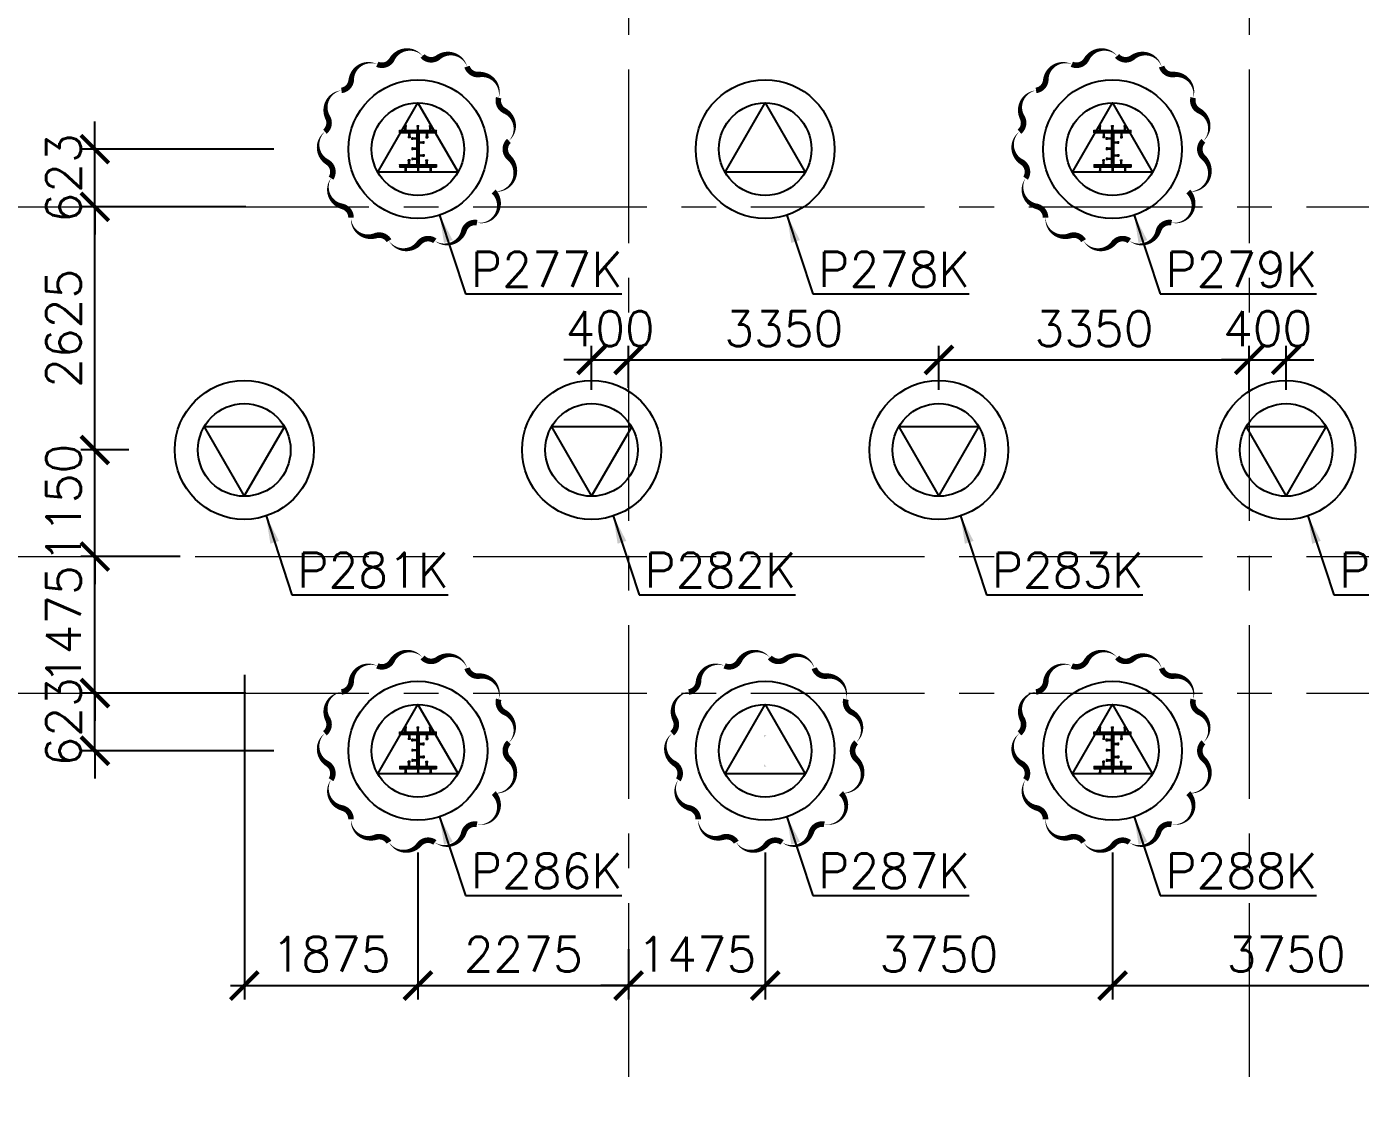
# Model space of a CAD drawing. Header units: millimetres. Extents: x -346728 to 1320345, y -537202 to -385966.
# Drawn here: x 200038 to 214440, y -466360 to -454746 of the extents above; entities that cross this region are included whole.
import ezdxf

# ---------------------------------------------------------------- set-up
doc = ezdxf.new("R2010")
doc.units = ezdxf.units.MM
doc.header["$LTSCALE"] = 100
doc.linetypes.add('X1326_GLB$0$CENTER', pattern=[2, 1.25, -0.25, 0.25, -0.25])
doc.layers.add('CL load', color=1, linetype='Continuous', plot=False)
for name, color, linetype in [('hach', 253, 'Continuous'), ('PILE MARK', 8, 'Continuous'), ('PL', 3, 'Continuous')]:
    doc.layers.add(name, color=color, linetype=linetype)
for name, color, linetype, lineweight in [('KCMANH', 8, 'Continuous', 13), ('KINGPOST', 5, 'Continuous', 20), ('X1326_GLB$0$A-tim', 8, 'X1326_GLB$0$CENTER', 9)]:
    doc.layers.add(name, color=color, linetype=linetype, lineweight=lineweight)
doc.styles.add('simplex', font='simplex.shx')
doc.dimstyles.new('100', dxfattribs={"dimscale": 150, "dimtxt": 2.5, "dimasz": 2, "dimexe": 1, "dimexo": 1, "dimgap": 1, "dimtad": 1, "dimdec": 0, "dimzin": 0, "dimdsep": 46, "dimtxsty": 'simplex', "dimblk": 'ARCHTICK', "dimcen": 1, "dimdle": 1, "dimclrd": 256, "dimclre": 256, "dimclrt": 6, "dimadec": 0, "dimazin": 0, "dimtfac": 1, "dimtdec": 0, "dimtix": 1, "dimtmove": 2, "dimatfit": 3, "dimfxl": 1, "dimtolj": 1, "dimtzin": 0, "dimarcsym": 0})
pattern_1 = [(45, (188543.33, 11377564.439), (-8.980256121, 8.980256121), []), (135, (188543.33, 11377564.439), (-8.980256121, -8.980256121), [])]

# ---------------------------------------------------------------- blocks, each defined once
blk = doc.blocks.new('_ArchTick')
at = {"color": 0, "linetype": 'ByBlock', "const_width": 0.15}
blk.add_lwpolyline([(-0.5, -0.5), (0.5, 0.5)], dxfattribs=at)
blk = doc.blocks.new('*D607')
at = {"layer": 'CL load', "lineweight": -2, "transparency": 16777216}
for p, q in [((202389, -461744), (202389, -465250)), ((204264, -463664), (204264, -465250)), ((202239, -465100), (204414, -465100))]:
    blk.add_line(p, q, dxfattribs=at)
at = {"layer": 'DEFPOINTS', "color": 0, "transparency": 16777216}
for p in [(202389, -461594), (204264, -463514, 0), (204264, -465100)]:
    blk.add_point(p, dxfattribs=at)
at = {"layer": 'CL load', "lineweight": -2, "transparency": 16777216, "xscale": 300, "yscale": 300, "zscale": 300, "rotation": 180}
blk.add_blockref('_ArchTick', (202389, -465100), dxfattribs=at)
at = {"layer": 'CL load', "lineweight": -2, "transparency": 16777216, "xscale": 300, "yscale": 300, "zscale": 300}
blk.add_blockref('_ArchTick', (204264, -465100), dxfattribs=at)
at = {"layer": 'CL load', "color": 6, "transparency": 16777216, "insert": (203326, -464762), "char_height": 375, "attachment_point": 5, "style": 'simplex'}
blk.add_mtext('\\A1;1875', dxfattribs=at)
blk = doc.blocks.new('*D608')
at = {"layer": 'CL load', "lineweight": -2, "transparency": 16777216}
for p, q in [((204264, -463664), (204264, -465250)), ((206538, -464707), (206538, -465250)), ((204114, -465100), (206688, -465100))]:
    blk.add_line(p, q, dxfattribs=at)
at = {"layer": 'DEFPOINTS', "color": 0, "transparency": 16777216}
for p in [(204264, -463514, 0), (206538, -464557, 0), (206538, -465100)]:
    blk.add_point(p, dxfattribs=at)
at = {"layer": 'CL load', "lineweight": -2, "transparency": 16777216, "xscale": 300, "yscale": 300, "zscale": 300, "rotation": 180}
blk.add_blockref('_ArchTick', (204264, -465100), dxfattribs=at)
at = {"layer": 'CL load', "lineweight": -2, "transparency": 16777216, "xscale": 300, "yscale": 300, "zscale": 300}
blk.add_blockref('_ArchTick', (206538, -465100), dxfattribs=at)
at = {"layer": 'CL load', "color": 6, "transparency": 16777216, "insert": (205401, -464762), "char_height": 375, "attachment_point": 5, "style": 'simplex'}
blk.add_mtext('\\A1;2275', dxfattribs=at)
blk = doc.blocks.new('*D609')
at = {"layer": 'CL load', "lineweight": -2, "transparency": 16777216}
for p, q in [((208014, -463664), (208014, -465250)), ((206538, -464707), (206538, -465250)), ((206538, -465100), (206238, -465100)), ((206538, -465100), (208014, -465100)), ((208014, -465100), (208314, -465100))]:
    blk.add_line(p, q, dxfattribs=at)
at = {"layer": 'DEFPOINTS', "color": 0, "transparency": 16777216}
for p in [(208014, -463514), (206538, -464557, 0), (208014, -465100)]:
    blk.add_point(p, dxfattribs=at)
at = {"layer": 'CL load', "lineweight": -2, "transparency": 16777216, "xscale": 300, "yscale": 300, "zscale": 300}
blk.add_blockref('_ArchTick', (206538, -465100), dxfattribs=at)
at = {"layer": 'CL load', "lineweight": -2, "transparency": 16777216, "xscale": 300, "yscale": 300, "zscale": 300, "rotation": 180}
blk.add_blockref('_ArchTick', (208014, -465100), dxfattribs=at)
at = {"layer": 'CL load', "color": 6, "transparency": 16777216, "insert": (207276, -464762), "char_height": 375, "attachment_point": 5, "style": 'simplex'}
blk.add_mtext('\\A1;1475', dxfattribs=at)
blk = doc.blocks.new('*D610')
at = {"layer": 'CL load', "lineweight": -2, "transparency": 16777216}
for p, q in [((208014, -463664), (208014, -465250)), ((211764, -463664), (211764, -465250)), ((207864, -465100), (211914, -465100))]:
    blk.add_line(p, q, dxfattribs=at)
at = {"layer": 'DEFPOINTS', "color": 0, "transparency": 16777216}
for p in [(208014, -463514), (211764, -463514), (211764, -465100)]:
    blk.add_point(p, dxfattribs=at)
at = {"layer": 'CL load', "lineweight": -2, "transparency": 16777216, "xscale": 300, "yscale": 300, "zscale": 300, "rotation": 180}
blk.add_blockref('_ArchTick', (208014, -465100), dxfattribs=at)
at = {"layer": 'CL load', "lineweight": -2, "transparency": 16777216, "xscale": 300, "yscale": 300, "zscale": 300}
blk.add_blockref('_ArchTick', (211764, -465100), dxfattribs=at)
at = {"layer": 'CL load', "color": 6, "transparency": 16777216, "insert": (209889, -464762), "char_height": 375, "attachment_point": 5, "style": 'simplex'}
blk.add_mtext('\\A1;3750', dxfattribs=at)
blk = doc.blocks.new('*D611')
at = {"layer": 'CL load', "lineweight": -2, "transparency": 16777216}
for p, q in [((211764, -463664), (211764, -465250)), ((215514, -463664), (215514, -465250)), ((211614, -465100), (215664, -465100))]:
    blk.add_line(p, q, dxfattribs=at)
at = {"layer": 'DEFPOINTS', "color": 0, "transparency": 16777216}
for p in [(211764, -463514), (215514, -463514, 0), (215514, -465100)]:
    blk.add_point(p, dxfattribs=at)
at = {"layer": 'CL load', "lineweight": -2, "transparency": 16777216, "xscale": 300, "yscale": 300, "zscale": 300, "rotation": 180}
blk.add_blockref('_ArchTick', (211764, -465100), dxfattribs=at)
at = {"layer": 'CL load', "lineweight": -2, "transparency": 16777216, "xscale": 300, "yscale": 300, "zscale": 300}
blk.add_blockref('_ArchTick', (215514, -465100), dxfattribs=at)
at = {"layer": 'CL load', "color": 6, "transparency": 16777216, "insert": (213639, -464762), "char_height": 375, "attachment_point": 5, "style": 'simplex'}
blk.add_mtext('\\A1;3750', dxfattribs=at)
blk = doc.blocks.new('*D613')
at = {"layer": 'CL load', "lineweight": -2, "transparency": 16777216}
for p, q in [((206139, -458667), (206139, -458194)), ((206538, -458646), (206538, -458194)), ((206139, -458344), (205839, -458344)), ((206139, -458344), (206538, -458344)), ((206538, -458344), (206838, -458344))]:
    blk.add_line(p, q, dxfattribs=at)
at = {"layer": 'DEFPOINTS', "color": 0, "transparency": 16777216}
for p in [(206538, -458344), (206139, -458817, 0), (206538, -458796, 0)]:
    blk.add_point(p, dxfattribs=at)
at = {"layer": 'CL load', "lineweight": -2, "transparency": 16777216, "xscale": 300, "yscale": 300, "zscale": 300}
blk.add_blockref('_ArchTick', (206139, -458344), dxfattribs=at)
at = {"layer": 'CL load', "lineweight": -2, "transparency": 16777216, "xscale": 300, "yscale": 300, "zscale": 300, "rotation": 180}
blk.add_blockref('_ArchTick', (206538, -458344), dxfattribs=at)
at = {"layer": 'CL load', "color": 6, "transparency": 16777216, "insert": (206339, -458007), "char_height": 375, "attachment_point": 5, "style": 'simplex'}
blk.add_mtext('\\A1;400', dxfattribs=at)
blk = doc.blocks.new('*D614')
at = {"layer": 'CL load', "lineweight": -2, "transparency": 16777216}
for p, q in [((206538, -458646), (206538, -458194)), ((209889, -458667), (209889, -458194)), ((206388, -458344), (210039, -458344))]:
    blk.add_line(p, q, dxfattribs=at)
at = {"layer": 'DEFPOINTS', "color": 0, "transparency": 16777216}
for p in [(209889, -458344), (206538, -458796, 0), (209889, -458817, 0)]:
    blk.add_point(p, dxfattribs=at)
at = {"layer": 'CL load', "lineweight": -2, "transparency": 16777216, "xscale": 300, "yscale": 300, "zscale": 300, "rotation": 180}
blk.add_blockref('_ArchTick', (206538, -458344), dxfattribs=at)
at = {"layer": 'CL load', "lineweight": -2, "transparency": 16777216, "xscale": 300, "yscale": 300, "zscale": 300}
blk.add_blockref('_ArchTick', (209889, -458344), dxfattribs=at)
at = {"layer": 'CL load', "color": 6, "transparency": 16777216, "insert": (208214, -458007), "char_height": 375, "attachment_point": 5, "style": 'simplex'}
blk.add_mtext('\\A1;3350', dxfattribs=at)
blk = doc.blocks.new('*D615')
at = {"layer": 'CL load', "lineweight": -2, "transparency": 16777216}
for p, q in [((209889, -458667), (209889, -458194)), ((213239, -458676), (213239, -458194)), ((209739, -458344), (213389, -458344))]:
    blk.add_line(p, q, dxfattribs=at)
at = {"layer": 'DEFPOINTS', "color": 0, "transparency": 16777216}
for p in [(213239, -458344), (209889, -458817, 0), (213239, -458826, 0)]:
    blk.add_point(p, dxfattribs=at)
at = {"layer": 'CL load', "lineweight": -2, "transparency": 16777216, "xscale": 300, "yscale": 300, "zscale": 300, "rotation": 180}
blk.add_blockref('_ArchTick', (209889, -458344), dxfattribs=at)
at = {"layer": 'CL load', "lineweight": -2, "transparency": 16777216, "xscale": 300, "yscale": 300, "zscale": 300}
blk.add_blockref('_ArchTick', (213239, -458344), dxfattribs=at)
at = {"layer": 'CL load', "color": 6, "transparency": 16777216, "insert": (211564, -458007), "char_height": 375, "attachment_point": 5, "style": 'simplex'}
blk.add_mtext('\\A1;3350', dxfattribs=at)
blk = doc.blocks.new('*D616')
at = {"layer": 'CL load', "lineweight": -2, "transparency": 16777216}
for p, q in [((213239, -458676), (213239, -458194)), ((213639, -458667), (213639, -458194)), ((213239, -458344), (212939, -458344)), ((213239, -458344), (213639, -458344)), ((213639, -458344), (213939, -458344))]:
    blk.add_line(p, q, dxfattribs=at)
at = {"layer": 'DEFPOINTS', "color": 0, "transparency": 16777216}
for p in [(213639, -458344), (213239, -458826, 0), (213639, -458817, 0)]:
    blk.add_point(p, dxfattribs=at)
at = {"layer": 'CL load', "lineweight": -2, "transparency": 16777216, "xscale": 300, "yscale": 300, "zscale": 300}
blk.add_blockref('_ArchTick', (213239, -458344), dxfattribs=at)
at = {"layer": 'CL load', "lineweight": -2, "transparency": 16777216, "xscale": 300, "yscale": 300, "zscale": 300, "rotation": 180}
blk.add_blockref('_ArchTick', (213639, -458344), dxfattribs=at)
at = {"layer": 'CL load', "color": 6, "transparency": 16777216, "insert": (213439, -458007), "char_height": 375, "attachment_point": 5, "style": 'simplex'}
blk.add_mtext('\\A1;400', dxfattribs=at)
blk = doc.blocks.new('*D617')
at = {"layer": 'CL load', "lineweight": -2, "transparency": 16777216}
for p, q in [((200775, -461942), (200775, -461642)), ((202406, -461942), (200625, -461942)), ((200775, -462564), (200775, -461942)), ((202706, -462564), (200625, -462564)), ((200775, -462564), (200775, -462864))]:
    blk.add_line(p, q, dxfattribs=at)
at = {"layer": 'DEFPOINTS', "color": 0, "transparency": 16777216}
for p in [(200775, -461942), (202556, -461942), (202856, -462564)]:
    blk.add_point(p, dxfattribs=at)
at = {"layer": 'CL load', "lineweight": -2, "transparency": 16777216, "xscale": 300, "yscale": 300, "zscale": 300}
for p, rotation in [((200775, -461942), 270), ((200775, -462564), 90)]:
    blk.add_blockref('_ArchTick', p, dxfattribs=dict(at, rotation=rotation))
at = {"layer": 'CL load', "color": 6, "transparency": 16777216, "insert": (200437, -462253), "char_height": 375, "attachment_point": 5, "rotation": 90, "style": 'simplex'}
blk.add_mtext('\\A1;623', dxfattribs=at)
blk = doc.blocks.new('*D618')
at = {"layer": 'CL load', "lineweight": -2, "transparency": 16777216}
for p, q in [((200775, -460467), (200775, -460167)), ((201696, -460467), (200625, -460467)), ((200775, -461942), (200775, -460467)), ((202406, -461942), (200625, -461942)), ((200775, -461942), (200775, -462242))]:
    blk.add_line(p, q, dxfattribs=at)
at = {"layer": 'DEFPOINTS', "color": 0, "transparency": 16777216}
for p in [(200775, -460467), (201846, -460467, 0), (202556, -461942)]:
    blk.add_point(p, dxfattribs=at)
at = {"layer": 'CL load', "lineweight": -2, "transparency": 16777216, "xscale": 300, "yscale": 300, "zscale": 300}
for p, rotation in [((200775, -460467), 270), ((200775, -461942), 90)]:
    blk.add_blockref('_ArchTick', p, dxfattribs=dict(at, rotation=rotation))
at = {"layer": 'CL load', "color": 6, "transparency": 16777216, "insert": (200437, -461204), "char_height": 375, "attachment_point": 5, "rotation": 90, "style": 'simplex'}
blk.add_mtext('\\A1;1475', dxfattribs=at)
blk = doc.blocks.new('*D619')
at = {"layer": 'CL load', "lineweight": -2, "transparency": 16777216}
for p, q in [((200775, -459317), (200775, -459017)), ((201142, -459317), (200625, -459317)), ((200775, -460467), (200775, -459317)), ((201266, -460467), (200625, -460467)), ((200775, -460467), (200775, -460767))]:
    blk.add_line(p, q, dxfattribs=at)
at = {"layer": 'DEFPOINTS', "color": 0, "transparency": 16777216}
for p in [(200775, -459317), (201292, -459317, 0), (201416, -460467, 0)]:
    blk.add_point(p, dxfattribs=at)
at = {"layer": 'CL load', "lineweight": -2, "transparency": 16777216, "xscale": 300, "yscale": 300, "zscale": 300}
for p, rotation in [((200775, -459317), 270), ((200775, -460467), 90)]:
    blk.add_blockref('_ArchTick', p, dxfattribs=dict(at, rotation=rotation))
at = {"layer": 'CL load', "color": 6, "transparency": 16777216, "insert": (200437, -459892), "char_height": 375, "attachment_point": 5, "rotation": 90, "style": 'simplex'}
blk.add_mtext('\\A1;1150', dxfattribs=at)
blk = doc.blocks.new('*D620')
at = {"layer": 'CL load', "lineweight": -2, "transparency": 16777216}
for p, q in [((200775, -459467), (200775, -456542)), ((202406, -456692), (200625, -456692)), ((201142, -459317), (200625, -459317))]:
    blk.add_line(p, q, dxfattribs=at)
at = {"layer": 'DEFPOINTS', "color": 0, "transparency": 16777216}
for p in [(200775, -456692), (202556, -456692), (201292, -459317, 0)]:
    blk.add_point(p, dxfattribs=at)
at = {"layer": 'CL load', "lineweight": -2, "transparency": 16777216, "xscale": 300, "yscale": 300, "zscale": 300}
for p, rotation in [((200775, -456692), 90), ((200775, -459317), 270)]:
    blk.add_blockref('_ArchTick', p, dxfattribs=dict(at, rotation=rotation))
at = {"layer": 'CL load', "color": 6, "transparency": 16777216, "insert": (200437, -458004), "char_height": 375, "attachment_point": 5, "rotation": 90, "style": 'simplex'}
blk.add_mtext('\\A1;2625', dxfattribs=at)
blk = doc.blocks.new('*D621')
at = {"layer": 'CL load', "lineweight": -2, "transparency": 16777216}
for p, q in [((200775, -456069), (200775, -455769)), ((202706, -456069), (200625, -456069)), ((200775, -456692), (200775, -456069)), ((202406, -456692), (200625, -456692)), ((200775, -456692), (200775, -456992))]:
    blk.add_line(p, q, dxfattribs=at)
at = {"layer": 'DEFPOINTS', "color": 0, "transparency": 16777216}
for p in [(200775, -456069), (202856, -456069), (202556, -456692)]:
    blk.add_point(p, dxfattribs=at)
at = {"layer": 'CL load', "lineweight": -2, "transparency": 16777216, "xscale": 300, "yscale": 300, "zscale": 300}
for p, rotation in [((200775, -456069), 270), ((200775, -456692), 90)]:
    blk.add_blockref('_ArchTick', p, dxfattribs=dict(at, rotation=rotation))
at = {"layer": 'CL load', "color": 6, "transparency": 16777216, "insert": (200437, -456380), "char_height": 375, "attachment_point": 5, "rotation": 90, "style": 'simplex'}
blk.add_mtext('\\A1;623', dxfattribs=at)
blk = doc.blocks.new('LVL-KHUNGTEN')
blk.add_lwpolyline([(61072.9, 41092.8), (119123.5, 41092.8), (119123.5, 61.9), (61072.9, 61.9)], close=True)
blk = doc.blocks.new('KP50')
at = {"ltscale": 0.1}
h = blk.add_hatch(color=6, dxfattribs=at)
h.dxf.hatch_style = 1
h.paths.add_polyline_path([(14, 171), (-14, 171), (-14, 142)])
h.paths.add_polyline_path([(-14, -142), (-14, -171), (14, -171)])
at = {"layer": 'KCMANH', "linetype": 'ByBlock'}
h = blk.add_hatch(dxfattribs=at)
h.set_pattern_fill('ANSI37', color=6, scale=4, style=0)
h.set_pattern_definition(pattern_1)
h.paths.add_polyline_path([(-200, 200), (-200, 171), (200, 171), (200, 200)])
h = blk.add_hatch(dxfattribs=at)
h.set_pattern_fill('ANSI37', color=6, scale=4, style=0)
h.set_pattern_definition([(45, (188728.93, 11377564.439), (-8.980256121, 8.980256121), []), (135, (188728.93, 11377564.439), (-8.980256121, -8.980256121), [])])
h.paths.add_polyline_path([(14, 171), (-14, 142), (-14, -142), (14, -171)])
h = blk.add_hatch(dxfattribs=at)
h.set_pattern_fill('ANSI37', color=6, scale=4, style=0)
h.set_pattern_definition(pattern_1)
h.paths.add_polyline_path([(-200, -171), (-200, -200), (200, -200), (200, -171)])
for p, q in [((-125, 253), (-146, 253)), ((-146, 240), (-146, 253)), ((-125, 240), (-146, 240)), ((-142, 200), (-142, 240)), ((-129, 200), (-129, 240)), ((-125, 240), (-125, 253)), ((-102, 171), (-102, 131)), ((-89, 171), (-89, 131)), ((-10, 253), (10, 253)), ((-10, 240), (-10, 253)), ((-10, 240), (10, 240)), ((-6, 200), (-6, 240)), ((6, 200), (6, 240)), ((10, 240), (10, 253)), ((89, 171), (89, 131)), ((102, 171), (102, 131)), ((125, 253), (146, 253)), ((125, 240), (125, 253)), ((125, 240), (146, 240)), ((129, 200), (129, 240)), ((142, 200), (142, 240)), ((146, 240), (146, 253)), ((-85, 131), (-106, 131)), ((-106, 131), (-106, 118)), ((-85, 118), (-106, 118)), ((-85, 131), (-85, 118)), ((-67, 100), (-67, 120)), ((-54, 120), (-67, 120)), ((-54, 100), (-67, 100)), ((-67, 10), (-67, -10)), ((-54, 10), (-67, 10)), ((-54, 100), (-54, 120)), ((-14, 116), (-54, 116)), ((-14, 104), (-54, 104)), ((-54, 10), (-54, -10)), ((-14, 6), (-54, 6)), ((14, 76), (54, 76)), ((14, 64), (54, 64)), ((54, 60), (54, 80)), ((54, 80), (67, 80)), ((54, 60), (67, 60)), ((67, 60), (67, 80)), ((85, 131), (106, 131)), ((85, 131), (85, 118)), ((85, 118), (106, 118)), ((106, 131), (106, 118)), ((-85, -118), (-106, -118)), ((-106, -131), (-106, -118)), ((-85, -131), (-106, -131)), ((-102, -171), (-102, -131)), ((-89, -171), (-89, -131)), ((-85, -131), (-85, -118)), ((-54, -10), (-67, -10)), ((-67, -100), (-67, -120)), ((-54, -100), (-67, -100)), ((-54, -120), (-67, -120)), ((-14, -6), (-54, -6)), ((-54, -100), (-54, -120)), ((-14, -104), (-54, -104)), ((-14, -116), (-54, -116)), ((14, -64), (54, -64)), ((14, -76), (54, -76)), ((54, -60), (54, -80)), ((54, -60), (67, -60)), ((54, -80), (67, -80)), ((67, -60), (67, -80)), ((85, -118), (106, -118)), ((85, -131), (85, -118)), ((85, -131), (106, -131)), ((89, -171), (89, -131)), ((102, -171), (102, -131)), ((106, -131), (106, -118)), ((-125, -240), (-146, -240)), ((-146, -240), (-146, -253)), ((-125, -253), (-146, -253)), ((-142, -200), (-142, -240)), ((-129, -200), (-129, -240)), ((-125, -240), (-125, -253)), ((-10, -240), (10, -240)), ((-10, -240), (-10, -253)), ((-10, -253), (10, -253)), ((-6, -200), (-6, -240)), ((6, -200), (6, -240)), ((10, -240), (10, -253)), ((125, -240), (146, -240)), ((125, -240), (125, -253)), ((125, -253), (146, -253)), ((129, -200), (129, -240)), ((142, -200), (142, -240)), ((146, -240), (146, -253))]:
    blk.add_line(p, q, dxfattribs=at)
at = {"layer": 'KINGPOST', "color": 6, "linetype": 'ByBlock'}
for p, q in [((-200, 200), (200, 200)), ((-200, 171), (-200, 200)), ((-200, 171), (200, 171)), ((-14, 171), (-14, -171)), ((-14, 142), (14, 171)), ((14, 171), (14, -171)), ((200, 171), (200, 200)), ((-14, -142), (14, -171)), ((-200, -171), (200, -171)), ((-200, -171), (-200, -200)), ((-200, -200), (200, -200)), ((200, -171), (200, -200))]:
    blk.add_line(p, q, dxfattribs=at)
blk.add_lwpolyline([(-14, 0), (14, 0)], dxfattribs=at)
blk = doc.blocks.new('B1 Kingpost Layout Plan1')
at = {"layer": 'KCMANH', "linetype": 'ByBlock'}
for p in [(53900, -41299, 0), (61400, -41299, 0), (53900, -47794, 0), (61400, -47794, 0)]:
    blk.add_blockref('KP50', p, dxfattribs=at)

msp = doc.modelspace()

# ---------------------------------------------------------------- hatches: boundary and pattern name
at = {"ltscale": 0.1}
h = msp.add_hatch(color=6, dxfattribs=at)
h.dxf.hatch_style = 1
h.paths.add_polyline_path([(204277.9, -455897.8), (204249.1, -455897.8), (204249.1, -455926.6)])
h.paths.add_polyline_path([(204249.1, -456211.4), (204249.1, -456240.2), (204277.9, -456240.2)])
h = msp.add_hatch(color=6, dxfattribs=at)
h.dxf.hatch_style = 1
h.paths.add_polyline_path([(211777.9, -455897.8), (211749.1, -455897.8), (211749.1, -455926.6)])
h.paths.add_polyline_path([(211749.1, -456211.4), (211749.1, -456240.2), (211777.9, -456240.2)])
h = msp.add_hatch(color=6, dxfattribs=at)
h.dxf.hatch_style = 1
h.paths.add_polyline_path([(204277.9, -462393), (204249.1, -462393), (204249.1, -462421.8)])
h.paths.add_polyline_path([(204249.1, -462706.6), (204249.1, -462735.4), (204277.9, -462735.4)])
h = msp.add_hatch(color=6, dxfattribs=at)
h.dxf.hatch_style = 1
h.paths.add_polyline_path([(208027.9, -462393), (207999.1, -462393), (207999.1, -462421.8)])
h.paths.add_polyline_path([(207999.1, -462706.6), (207999.1, -462735.4), (208027.9, -462735.4)])
h = msp.add_hatch(color=6, dxfattribs=at)
h.dxf.hatch_style = 1
h.paths.add_polyline_path([(211777.9, -462393), (211749.1, -462393), (211749.1, -462421.8)])
h.paths.add_polyline_path([(211749.1, -462706.6), (211749.1, -462735.4), (211777.9, -462735.4)])
at = {"layer": 'hach'}
h = msp.add_hatch(dxfattribs=at)
h.set_pattern_fill('ANSI31', color=256, scale=70)
h.set_pattern_definition([(45, (121918.56, -508591.22), (-157.15448, 157.15448), [])])
h.paths.add_polyline_path([(142200.7, -410142.2), (128621.2, -428107.5), (155914.1, -501359), (162214.1, -503970.9), (238136.4, -469396.6), (242695.2, -462329.4), (242687.2, -415142.7), (237685.1, -410142.2)])
h.paths.add_polyline_path([(142797.9, -411342.2), (129975.7, -428305.7), (156856.2, -500450.6), (162191.6, -502662.6), (237318.8, -468450.4), (241495.1, -461976.1), (241487, -415639.4), (237188.2, -411342.2)], flags=16)
h = msp.add_hatch(dxfattribs=at)
h.set_pattern_fill('AR-CONC', color=256, scale=4)
h.set_pattern_definition([(50, (121918.56, -508591.2), (728.7387, -63.7563), [76.2, -838.2]), (355, (121918.56, -508591.2), (-140.9737, 764.2274), [60.96, -670.5623]), (100.45144, (121979.3, -508596.54), (587.765, 700.471), [64.76, -712.361]), (46.1842, (121918.6, -508388), (1084.316, -168.1693), [114.3, -1257.3]), (96.63556, (122008.9, -508402), (949.6165, 989.7045), [97.14, -1068.5424]), (351.18415, (121918.6, -508388), (949.6165, 989.7045), [91.44, -1005.839]), (21, (122020.16, -508438.8), (606.4576, -409.0608), [76.2, -838.2]), (326, (122020.16, -508438.8), (247.208, 736.752), [60.96, -670.56]), (71.45144, (122070.7, -508472.9), (853.6657, 327.691), [64.76, -712.3598]), (37.5, (121918.56, -508591.22), (12.3544, 338.22016), [0, -662.432, 0, -680.72, 0, -673.1]), (7.5, (121918.56, -508591.22), (267.27865, 400.7223), [0, -388.112, 0, -647.192, 0, -256.54]), (327.5, (121692, -508591.22), (542.3624, -22.91498), [0, -254, 0, -792.48, 0, -1051.56]), (317.5, (121590.4, -508591.2), (592.5167, 101.706), [0, -330.2, 0, -526.288, 0, -746.76])])
h.paths.add_polyline_path([(142200.7, -410142.2), (128621.2, -428107.5), (155914.1, -501359), (162214.1, -503970.9), (238136.4, -469396.6), (242695.2, -462329.4), (242687.2, -415142.7), (237685.1, -410142.2)])
h.paths.add_polyline_path([(142797.9, -411342.2), (129975.7, -428305.7), (156856.2, -500450.6), (162191.6, -502662.6), (237318.8, -468450.4), (241495.1, -461976.1), (241487, -415639.4), (237188.2, -411342.2)], flags=16)

# ---------------------------------------------------------------- linework, layer by layer
at = {"color": 6, "elevation": -2718.3}
for points in [[(205245.6, -455979.2, 0, 60, 0.5205671), (205198.9, -455654.7, 60, 60, -0.3534527), (205135.3, -455513.6, 0, 60, 0.5205671), (204922.9, -455263.3, 60, 60, -0.3534915), (204794, -455177.6, 0, 60, 0.5205671), (204481.2, -455078.7, 60, 60, -0.3944899), (204313.8, -455062.3, 0, 60, 0.520567), (203982.9, -455099, 60, 60, -0.3907151), (203824.7, -455152.5, 0, 60, 0.520567), (203543.4, -455321.3, 60, 60, -0.3534934), (203437.9, -455434.6, 0, 60, 0.5205671), (203289.4, -455727.3, 60, 60, -0.3571345), (203259, -455880.4, 0, 60, 0.520567), (203284.8, -456208.1, 60, 60, -0.4289707), (203325.1, -456382, 0, 60, 0.520567), (203445.8, -456686.8, 60, 60, -0.3534582), (203540.5, -456809.3, 0, 60, 0.520567), (203805.1, -457003.4, 60, 60, -0.3534893), (203950.5, -457056.8, 0, 60, 0.5205671), (204277.7, -457080.4, 60, 60, -0.3982747), (204445.6, -457058.5, 0, 60, 0.520567), (204760.2, -456950, 60, 60, -0.3869502), (204901.3, -456862.9, 0, 60, 0.7314349), (205081.9, -456526.6, 0, 60, 0.7206829), (205246.5, -456159.6, 60, 60, -0.4358983)], [(212745.6, -455979.2, 0, 60, 0.5205671), (212698.9, -455654.7, 60, 60, -0.3534527), (212635.3, -455513.6, 0, 60, 0.5205671), (212422.9, -455263.3, 60, 60, -0.3534915), (212294, -455177.6, 0, 60, 0.5205671), (211981.2, -455078.7, 60, 60, -0.3944899), (211813.8, -455062.3, 0, 60, 0.520567), (211482.9, -455099, 60, 60, -0.3907151), (211324.7, -455152.5, 0, 60, 0.520567), (211043.4, -455321.3, 60, 60, -0.3534934), (210937.9, -455434.6, 0, 60, 0.5205671), (210789.4, -455727.3, 60, 60, -0.3571345), (210759, -455880.4, 0, 60, 0.520567), (210784.8, -456208.1, 60, 60, -0.4289707), (210825.1, -456382, 0, 60, 0.520567), (210945.8, -456686.8, 60, 60, -0.3534582), (211040.5, -456809.3, 0, 60, 0.520567), (211305.1, -457003.4, 60, 60, -0.3534893), (211450.5, -457056.8, 0, 60, 0.5205671), (211777.7, -457080.4, 60, 60, -0.3982747), (211945.6, -457058.5, 0, 60, 0.520567), (212260.2, -456950, 60, 60, -0.3869502), (212401.3, -456862.9, 0, 60, 0.7314349), (212581.9, -456526.6, 0, 60, 0.7206829), (212746.5, -456159.6, 60, 60, -0.4358983)], [(205245.6, -462474.4, 0, 60, 0.5205671), (205198.9, -462149.9, 60, 60, -0.3534527), (205135.3, -462008.8, 0, 60, 0.5205671), (204922.9, -461758.5, 60, 60, -0.3534915), (204794, -461672.8, 0, 60, 0.5205671), (204481.2, -461573.9, 60, 60, -0.3944899), (204313.8, -461557.5, 0, 60, 0.520567), (203982.9, -461594.2, 60, 60, -0.3907151), (203824.7, -461647.7, 0, 60, 0.520567), (203543.4, -461816.5, 60, 60, -0.3534934), (203437.9, -461929.8, 0, 60, 0.5205671), (203289.4, -462222.5, 60, 60, -0.3571345), (203259, -462375.6, 0, 60, 0.520567), (203284.8, -462703.3, 60, 60, -0.4289707), (203325.1, -462877.2, 0, 60, 0.520567), (203445.8, -463182, 60, 60, -0.3534582), (203540.5, -463304.5, 0, 60, 0.520567), (203805.1, -463498.6, 60, 60, -0.3534893), (203950.5, -463552, 0, 60, 0.5205671), (204277.7, -463575.6, 60, 60, -0.3982747), (204445.6, -463553.7, 0, 60, 0.520567), (204760.2, -463445.2, 60, 60, -0.3869502), (204901.3, -463358.1, 0, 60, 0.7314349), (205081.9, -463021.8, 0, 60, 0.7206829), (205246.5, -462654.8, 60, 60, -0.4358983)], [(208995.6, -462474.4, 0, 60, 0.5205671), (208948.9, -462149.9, 60, 60, -0.3534527), (208885.3, -462008.8, 0, 60, 0.5205671), (208672.9, -461758.5, 60, 60, -0.3534915), (208544, -461672.8, 0, 60, 0.5205671), (208231.2, -461573.9, 60, 60, -0.3944899), (208063.8, -461557.5, 0, 60, 0.520567), (207732.9, -461594.2, 60, 60, -0.3907151), (207574.7, -461647.7, 0, 60, 0.520567), (207293.4, -461816.5, 60, 60, -0.3534934), (207187.9, -461929.8, 0, 60, 0.5205671), (207039.4, -462222.5, 60, 60, -0.3571345), (207009, -462375.6, 0, 60, 0.520567), (207034.8, -462703.3, 60, 60, -0.4289707), (207075.1, -462877.2, 0, 60, 0.520567), (207195.8, -463182, 60, 60, -0.3534582), (207290.5, -463304.5, 0, 60, 0.520567), (207555.1, -463498.6, 60, 60, -0.3534893), (207700.5, -463552, 0, 60, 0.5205671), (208027.7, -463575.6, 60, 60, -0.3982747), (208195.6, -463553.7, 0, 60, 0.520567), (208510.2, -463445.2, 60, 60, -0.3869502), (208651.3, -463358.1, 0, 60, 0.7314349), (208831.9, -463021.8, 0, 60, 0.7206829), (208996.5, -462654.8, 60, 60, -0.4358983)], [(212745.6, -462474.4, 0, 60, 0.5205671), (212698.9, -462149.9, 60, 60, -0.3534527), (212635.3, -462008.8, 0, 60, 0.5205671), (212422.9, -461758.5, 60, 60, -0.3534915), (212294, -461672.8, 0, 60, 0.5205671), (211981.2, -461573.9, 60, 60, -0.3944899), (211813.8, -461557.5, 0, 60, 0.520567), (211482.9, -461594.2, 60, 60, -0.3907151), (211324.7, -461647.7, 0, 60, 0.520567), (211043.4, -461816.5, 60, 60, -0.3534934), (210937.9, -461929.8, 0, 60, 0.5205671), (210789.4, -462222.5, 60, 60, -0.3571345), (210759, -462375.6, 0, 60, 0.520567), (210784.8, -462703.3, 60, 60, -0.4289707), (210825.1, -462877.2, 0, 60, 0.520567), (210945.8, -463182, 60, 60, -0.3534582), (211040.5, -463304.5, 0, 60, 0.520567), (211305.1, -463498.6, 60, 60, -0.3534893), (211450.5, -463552, 0, 60, 0.5205671), (211777.7, -463575.6, 60, 60, -0.3982747), (211945.6, -463553.7, 0, 60, 0.520567), (212260.2, -463445.2, 60, 60, -0.3869502), (212401.3, -463358.1, 0, 60, 0.7314349), (212581.9, -463021.8, 0, 60, 0.7206829), (212746.5, -462654.8, 60, 60, -0.4358983)]]:
    msp.add_lwpolyline(points, format="xyseb", close=True, dxfattribs=at)
at = {"layer": 'PL', "elevation": -1404.9}
for points in [[(204696.6, -456319), (203830.5, -456319), (204263.5, -455569)], [(204696.6, -456319), (203830.5, -456319), (204263.5, -455569)], [(208446.6, -456319), (207580.5, -456319), (208013.5, -455569)], [(208446.6, -456319), (207580.5, -456319), (208013.5, -455569)], [(212196.6, -456319), (211330.5, -456319), (211763.5, -455569)], [(212196.6, -456319), (211330.5, -456319), (211763.5, -455569)], [(202821.6, -459066.6), (201955.5, -459066.6), (202388.5, -459816.6)], [(202821.6, -459066.6), (201955.5, -459066.6), (202388.5, -459816.6)], [(206571.6, -459066.6), (205705.5, -459066.6), (206138.5, -459816.6)], [(206571.6, -459066.6), (205705.5, -459066.6), (206138.5, -459816.6)], [(210321.6, -459066.6), (209455.5, -459066.6), (209888.5, -459816.6)], [(210321.6, -459066.6), (209455.5, -459066.6), (209888.5, -459816.6)], [(214071.6, -459066.6), (213205.5, -459066.6), (213638.5, -459816.6)], [(214071.6, -459066.6), (213205.5, -459066.6), (213638.5, -459816.6)], [(204696.6, -462814.2), (203830.5, -462814.2), (204263.5, -462064.2)], [(204696.6, -462814.2), (203830.5, -462814.2), (204263.5, -462064.2)], [(208446.6, -462814.2), (207580.5, -462814.2), (208013.5, -462064.2)], [(208446.6, -462814.2), (207580.5, -462814.2), (208013.5, -462064.2)], [(212196.6, -462814.2), (211330.5, -462814.2), (211763.5, -462064.2)], [(212196.6, -462814.2), (211330.5, -462814.2), (211763.5, -462064.2)]]:
    msp.add_lwpolyline(points, close=True, dxfattribs=at)
at = {"layer": 'PL'}
for centre, radius in [((204263.5, -456069, -1404.9), 750), ((204263.5, -456069, -1404.9), 750), ((208013.5, -456069, -1404.9), 750), ((208013.5, -456069, -1404.9), 750), ((211763.5, -456069, -1404.9), 750), ((211763.5, -456069, -1404.9), 750), ((204263.5, -456069, -1404.9), 500), ((204263.5, -456069, -1404.9), 500), ((208013.5, -456069, -1404.9), 500), ((208013.5, -456069, -1404.9), 500), ((211763.5, -456069, -1404.9), 500), ((211763.5, -456069, -1404.9), 500), ((202388.5, -459316.6, -1404.9), 750), ((202388.5, -459316.6, -1404.9), 750), ((206138.5, -459316.6, -1404.9), 750), ((206138.5, -459316.6, -1404.9), 750), ((209888.5, -459316.6, -1404.9), 750), ((209888.5, -459316.6, -1404.9), 750), ((213638.5, -459316.6, -1404.9), 750), ((213638.5, -459316.6, -1404.9), 750), ((202388.5, -459316.6, -1404.9), 500), ((202388.5, -459316.6, -1404.9), 500), ((206138.5, -459316.6, -1404.9), 500), ((206138.5, -459316.6, -1404.9), 500), ((209888.5, -459316.6, -1404.9), 500), ((209888.5, -459316.6, -1404.9), 500), ((213638.5, -459316.6, -1404.9), 500), ((213638.5, -459316.6, -1404.9), 500), ((204263.5, -462564.2, -1404.9), 750), ((204263.5, -462564.2, -1404.9), 750), ((208013.5, -462564.2, -1404.9), 750), ((208013.5, -462564.2, -1404.9), 750), ((211763.5, -462564.2, -1404.9), 750), ((211763.5, -462564.2, -1404.9), 750), ((204263.5, -462564.2, -1404.9), 500), ((204263.5, -462564.2, -1404.9), 500), ((208013.5, -462564.2, -1404.9), 500), ((208013.5, -462564.2, -1404.9), 500), ((211763.5, -462564.2, -1404.9), 500), ((211763.5, -462564.2, -1404.9), 500)]:
    msp.add_circle(centre, radius, dxfattribs=at)
at = {"layer": 'X1326_GLB$0$A-tim', "ltscale": 15}
for p, q in [((206538.5, -398208.6, -1404.9), (206538.5, -512162.7, -1404.9)), ((213238.6, -398208.6, -1404.9), (213238.6, -512162.7, -1404.9)), ((120859.5, -456691.6, -1404.9), (255546, -456691.6, -1404.9)), ((120859.5, -460466.8, -1404.9), (255546, -460466.8, -1404.9)), ((120859.5, -461941.6, -1404.9), (255546, -461941.6, -1404.9))]:
    msp.add_line(p, q, dxfattribs=at)

# ---------------------------------------------------------------- block references
at = {"extrusion": (0.00597, -2.28885e-18, 0.999982), "xscale": 3.385207865094198, "yscale": 3.385207865094198, "zscale": 3.385207865094198}
msp.add_blockref('LVL-KHUNGTEN', (-107243.5, -525073.6, -287.1), dxfattribs=at)
msp.add_blockref('B1 Kingpost Layout Plan1', (150363.7, -414766, -1404.9))

# ---------------------------------------------------------------- texts
at = {"layer": 'PILE MARK', "color": 4, "style": 'simplex'}
for s, p in [('P277K', (204835.1, -457554.2, -1404.9)), ('P278K', (208585.1, -457554.2, -1404.9)), ('P279K', (212335.1, -457554.2, -1404.9)), ('P281K', (202960.1, -460801.8, -1404.9)), ('P282K', (206710.1, -460801.8, -1404.9)), ('P283K', (210460.1, -460801.8, -1404.9)), ('P284K', (214210.1, -460801.8, -1404.9)), ('P286K', (204835.1, -464049.4, -1404.9)), ('P287K', (208585.1, -464049.4, -1404.9)), ('P288K', (212335.1, -464049.4, -1404.9))]:
    msp.add_text(s, height=375, dxfattribs=at).set_placement(p)

# ---------------------------------------------------------------- dimensions: what is measured, and where the dimension line sits
at = {"layer": 'CL load'}
for base, p1, p2, picture, middle in [((200775, -456069, -1404.9), (202556, -456691.6, -1404.9), (202855.9, -456069, -1404.9), '*D621', (200437.5, -456380.3, -1404.9)), ((200775, -456691.6, -1404.9), (201291.6, -459316.6, -1404.9), (202556, -456691.6, -1404.9), '*D620', (200437.5, -458004.1, -1404.9)), ((200775, -459316.6, -1404.9), (201415.8, -460466.8, -1404.9), (201291.6, -459316.6, -1404.9), '*D619', (200437.5, -459891.7, -1404.9)), ((200775, -460466.8, -1404.9), (202556, -461941.6, -1404.9), (201845.6, -460466.8, -1404.9), '*D618', (200437.5, -461204.2, -1404.9)), ((200775, -461941.6, -1404.9), (202855.9, -462564.2, -1404.9), (202556, -461941.6, -1404.9), '*D617', (200437.5, -462252.9, -1404.9))]:
    dim = msp.add_linear_dim(base=base, p1=p1, p2=p2, angle=90, dimstyle='100', dxfattribs=at)
    dim.commit()
    dim.dimension.update_dxf_attribs({"geometry": picture, "text_midpoint": middle})
for base, p1, p2, picture, middle in [((206538.5, -458344.4, -1404.9), (206138.5, -458816.6, -1404.9), (206538.5, -458795.7, -1404.9), '*D613', (206338.5, -458006.9, -1404.9)), ((209888.5, -458344.4, -1404.9), (206538.5, -458795.7, -1404.9), (209888.5, -458816.6, -1404.9), '*D614', (208213.5, -458006.9, -1404.9)), ((213238.6, -458344.4, -1404.9), (209888.5, -458816.6, -1404.9), (213238.6, -458825.8, -1404.9), '*D615', (211563.6, -458006.9, -1404.9)), ((213638.5, -458344.4, -1404.9), (213238.6, -458825.8, -1404.9), (213638.5, -458816.6, -1404.9), '*D616', (213438.6, -458006.9, -1404.9)), ((204263.5, -465099.9, -1404.9), (202388.5, -461593.9, -1404.9), (204263.5, -463514.2, -1404.9), '*D607', (203326, -464762.4, -1404.9)), ((206538.5, -465099.9, -1404.9), (204263.5, -463514.2, -1404.9), (206538.5, -464557, -1404.9), '*D608', (205401, -464762.4, -1404.9)), ((208013.5, -465099.9, -1404.9), (206538.5, -464557, -1404.9), (208013.5, -463514.2, -1404.9), '*D609', (207276, -464762.4, -1404.9)), ((211763.5, -465099.9, -1404.9), (208013.5, -463514.2, -1404.9), (211763.5, -463514.2, -1404.9), '*D610', (209888.5, -464762.4, -1404.9)), ((215513.5, -465099.9, -1404.9), (211763.5, -463514.2, -1404.9), (215513.5, -463514.2, -1404.9), '*D611', (213638.5, -464762.4, -1404.9))]:
    dim = msp.add_linear_dim(base=base, p1=p1, p2=p2, dimstyle='100', dxfattribs=at)
    dim.commit()
    dim.dimension.update_dxf_attribs({"geometry": picture, "text_midpoint": middle})

# ---------------------------------------------------------------- leaders
at = {"layer": 'PILE MARK'}
for points in [[(204498, -456781.4, -1404.9), (204777.8, -457631.8, -1404.9), (206466.6, -457631.8, -1404.9)], [(208248, -456781.4, -1404.9), (208527.8, -457631.8, -1404.9), (210216.6, -457631.8, -1404.9)], [(211998, -456781.4, -1404.9), (212277.8, -457631.8, -1404.9), (213966.6, -457631.8, -1404.9)], [(202623, -460029, -1404.9), (202902.8, -460879.4, -1404.9), (204591.6, -460879.4, -1404.9)], [(206373, -460029, -1404.9), (206652.8, -460879.4, -1404.9), (208341.6, -460879.4, -1404.9)], [(210123, -460029, -1404.9), (210402.8, -460879.4, -1404.9), (212091.6, -460879.4, -1404.9)], [(213873, -460029, -1404.9), (214152.8, -460879.4, -1404.9), (215841.6, -460879.4, -1404.9)], [(204498, -463276.6, -1404.9), (204777.8, -464126.9, -1404.9), (206466.6, -464126.9, -1404.9)], [(208248, -463276.6, -1404.9), (208527.8, -464126.9, -1404.9), (210216.6, -464126.9, -1404.9)], [(211998, -463276.6, -1404.9), (212277.8, -464126.9, -1404.9), (213966.6, -464126.9, -1404.9)]]:
    msp.add_leader(points, dimstyle='100', override={"dimgap": 1, "dimtad": 0}, dxfattribs=at)

doc.saveas('drawing.dxf')
